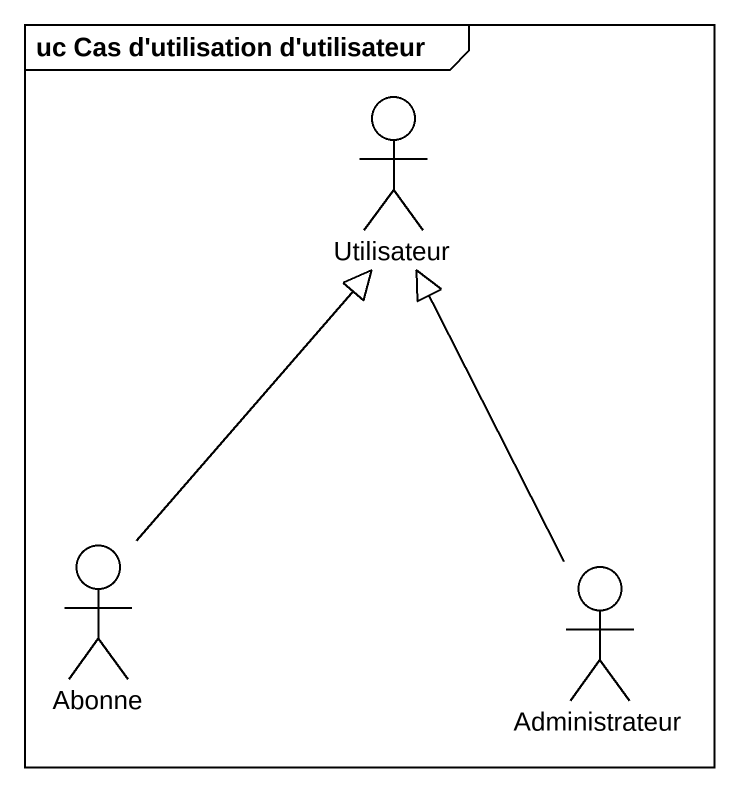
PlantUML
@startuml
mainframe uc Cas d'utilisation d'utilisateur
actor Utilisateur
actor Abonne
actor Administrateur
Abonne -up-|> Utilisateur
Administrateur -up-|> Utilisateur
@enduml
